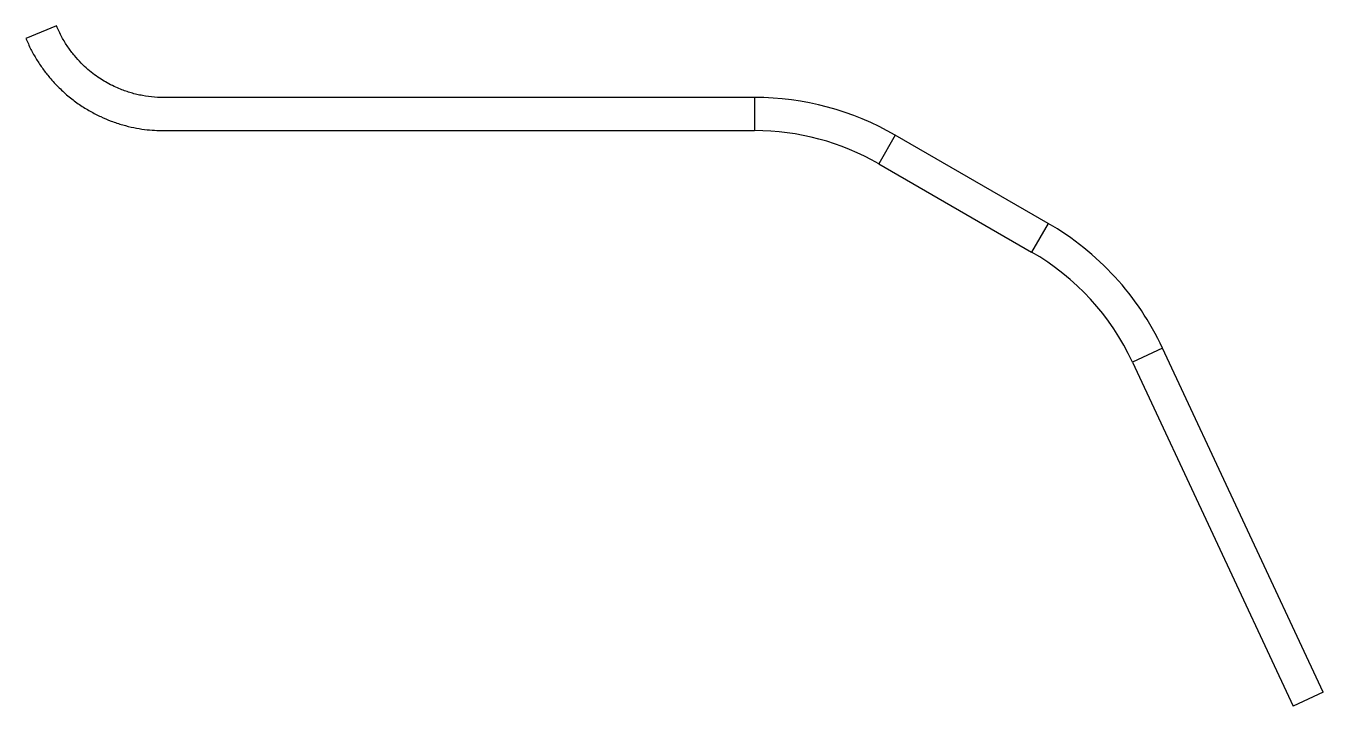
# Model space of a CAD drawing. Extents: x -18.8 to 20.4, y -8.2 to 12.4.
import ezdxf

# ---------------------------------------------------------------- set-up
doc = ezdxf.new("R2010")
doc.units = 0
doc.header["$MEASUREMENT"] = 0
doc.layers.get('0').update_dxf_attribs({"linetype": 'CONTINUOUS'})

msp = doc.modelspace()

# ---------------------------------------------------------------- linework, layer by layer
at = {"color": 7, "linetype": 'Continuous'}
for p, q in [((-17.855, 12.4), (-18.779, 12.019)), ((12.106, 6.43), (7.487, 9.097)), ((6.987, 8.231), (11.606, 5.564)), ((20.411, -7.741), (15.56, 2.661)), ((14.654, 2.239), (19.504, -8.164)), ((20.411, -7.741), (19.504, -8.164))]:
    msp.add_line(p, q, dxfattribs=at)
at = {"color": 8, "linetype": 'Continuous'}
for p, q in [((3.237, 10.236), (3.237, 9.236)), ((7.487, 9.097), (6.987, 8.231)), ((12.106, 6.43), (11.606, 5.564)), ((15.56, 2.661), (14.654, 2.239))]:
    msp.add_line(p, q, dxfattribs=at)
at = {"color": 7, "linetype": 'Continuous'}
for centre, radius, start, end in [((3.237, 1.736), 8.5, 60, 90), ((3.237, 1.736), 7.5, 60, 90), ((7.856, -0.931), 8.5, 25, 60), ((7.856, -0.931), 7.5, 25, 60)]:
    msp.add_arc(centre, radius, start, end, dxfattribs=at)
for points, knots in [([(3.237, 10.236), (3.035, 10.236), (2.642, 10.236), (2.068, 10.236), (1.526, 10.236), (1.015, 10.236), (0.535, 10.236), (0.064, 10.236), (-0.396, 10.236), (-0.839, 10.236), (-1.239, 10.236), (-1.641, 10.236), (-2.06, 10.236), (-2.514, 10.236), (-2.972, 10.236), (-3.437, 10.236), (-3.928, 10.236), (-4.446, 10.236), (-4.988, 10.236), (-5.536, 10.236), (-6.089, 10.236), (-6.647, 10.236), (-7.206, 10.236), (-7.753, 10.236), (-8.254, 10.236), (-8.7, 10.236), (-9.098, 10.236), (-9.491, 10.236), (-9.894, 10.236), (-10.317, 10.236), (-10.956, 10.236), (-11.806, 10.236), (-12.644, 10.236), (-13.267, 10.236), (-13.676, 10.236), (-14.09, 10.236), (-14.498, 10.235), (-14.889, 10.238), (-15.196, 10.28), (-15.43, 10.329), (-15.598, 10.374), (-15.762, 10.426), (-15.933, 10.49), (-16.123, 10.573), (-16.32, 10.674), (-16.518, 10.793), (-16.711, 10.926), (-16.913, 11.087), (-17.118, 11.279), (-17.323, 11.505), (-17.519, 11.767), (-17.704, 12.066), (-17.803, 12.287), (-17.855, 12.4)], [0, 0, 0, 0, 0.027546, 0.053658, 0.078334, 0.101575, 0.123381, 0.143752, 0.165919, 0.186092, 0.204271, 0.220458, 0.240968, 0.261487, 0.282332, 0.303502, 0.324997, 0.349372, 0.374094, 0.399034, 0.424186, 0.44955, 0.475126, 0.500447, 0.52431, 0.543365, 0.561326, 0.578697, 0.59698, 0.616274, 0.636439, 0.684239, 0.732313, 0.750705, 0.769261, 0.78812, 0.807287, 0.824887, 0.841446, 0.84951, 0.85743, 0.865203, 0.872998, 0.882311, 0.893498, 0.90312, 0.913797, 0.925529, 0.938315, 0.952155, 0.967049, 0.982997, 1, 1, 1, 1]), ([(-18.779, 12.019), (-18.731, 11.909), (-18.635, 11.693), (-18.463, 11.388), (-18.274, 11.104), (-18.049, 10.815), (-17.785, 10.529), (-17.48, 10.255), (-17.166, 10.019), (-16.846, 9.82), (-16.527, 9.655), (-16.198, 9.517), (-15.862, 9.406), (-15.524, 9.323), (-15.202, 9.27), (-14.9, 9.241), (-14.628, 9.235), (-14.345, 9.236), (-14.042, 9.236), (-13.7, 9.236), (-13.151, 9.236), (-12.384, 9.236), (-11.559, 9.236), (-10.877, 9.236), (-10.35, 9.236), (-9.818, 9.236), (-9.281, 9.236), (-8.744, 9.236), (-8.22, 9.236), (-7.666, 9.236), (-7.089, 9.236), (-6.462, 9.236), (-5.816, 9.236), (-5.138, 9.236), (-4.445, 9.236), (-3.751, 9.236), (-3.056, 9.236), (-2.39, 9.236), (-1.752, 9.236), (-1.153, 9.236), (-0.58, 9.236), (-0.142, 9.236), (0.187, 9.236), (0.432, 9.236), (0.719, 9.236), (1.046, 9.236), (1.383, 9.236), (1.725, 9.236), (2.068, 9.236), (2.435, 9.236), (2.828, 9.236), (3.098, 9.236), (3.237, 9.236)], [0, 0, 0, 0, 0.015517, 0.030623, 0.04532, 0.059606, 0.078014, 0.095694, 0.112645, 0.128868, 0.144362, 0.159127, 0.175089, 0.190102, 0.204166, 0.21728, 0.229407, 0.23937, 0.253944, 0.268675, 0.283653, 0.32498, 0.368065, 0.390566, 0.413301, 0.43627, 0.459473, 0.482911, 0.505789, 0.527327, 0.554668, 0.580571, 0.608536, 0.638359, 0.668337, 0.698314, 0.728292, 0.75827, 0.78465, 0.810926, 0.835789, 0.858856, 0.867713, 0.878322, 0.890686, 0.904803, 0.920674, 0.934374, 0.949156, 0.965022, 0.98197, 1, 1, 1, 1])]:
    msp.add_open_spline(points, degree=3, knots=knots, dxfattribs=at)

doc.saveas('drawing.dxf')
